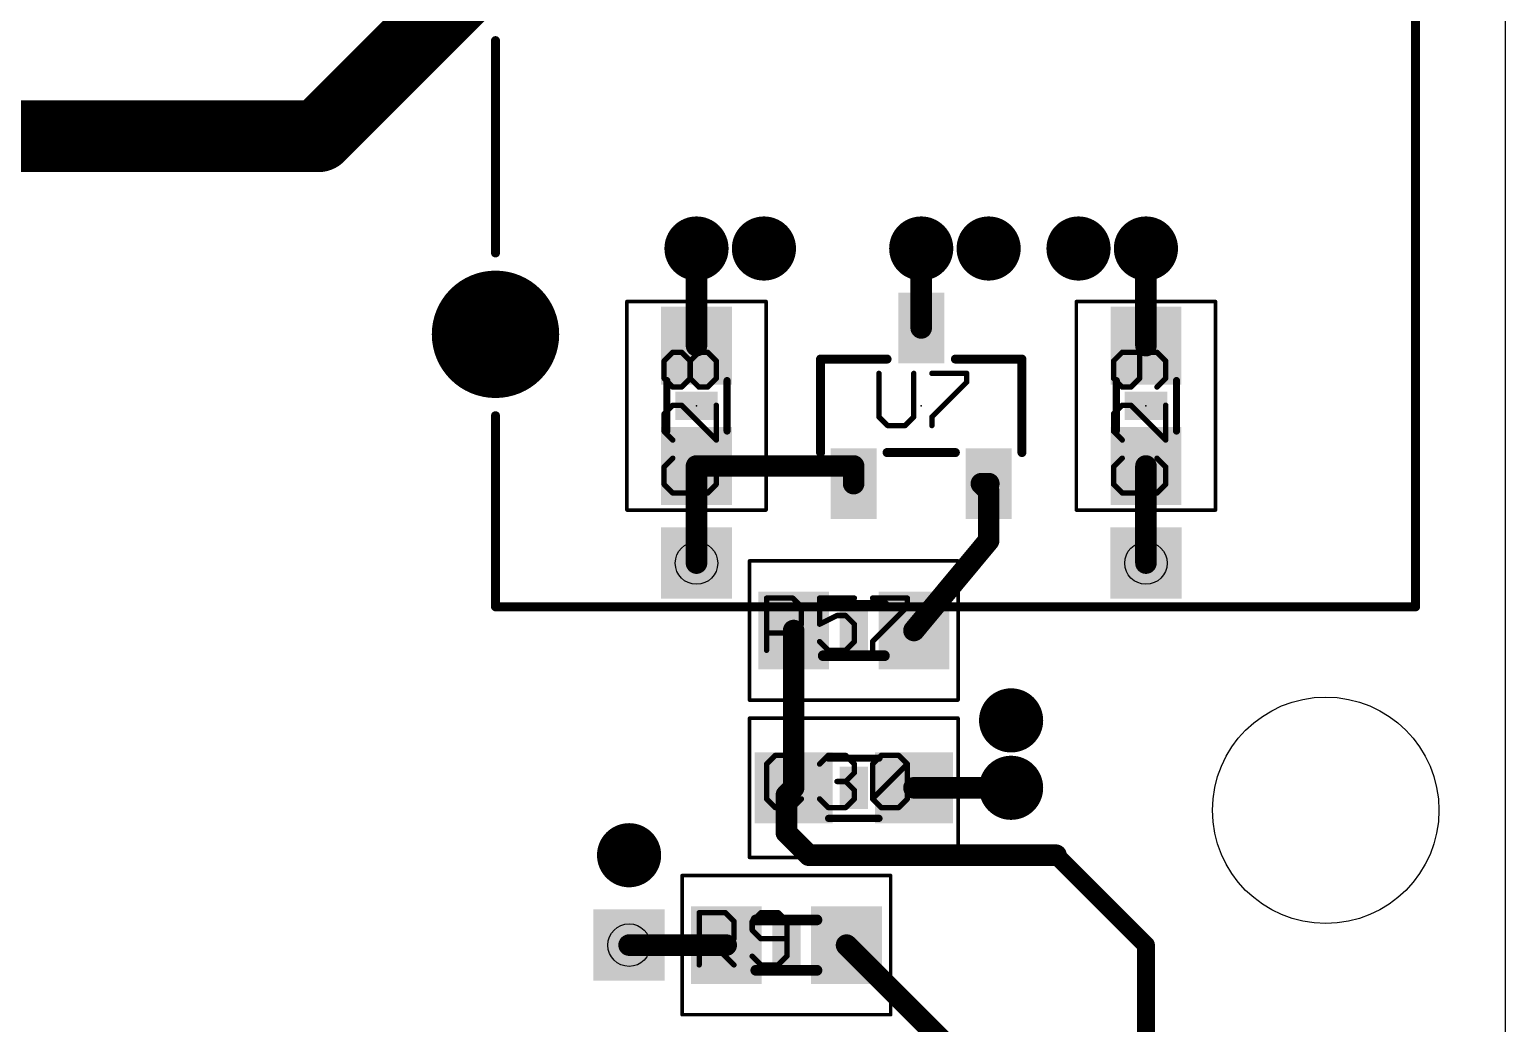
# Model space of a CAD drawing. Extents: x -0.04 to 2.7, y -0.07 to 2.5.
# Drawn here: x 1.879 to 2.7, y 0.356 to 0.909 of the extents above; entities that cross this region are included whole.
import ezdxf

# ---------------------------------------------------------------- set-up
doc = ezdxf.new("R2010")
doc.units = 0
for name, color, linetype in [('1', 22, 'CONTINUOUS'), ('16', 175, 'CONTINUOUS'), ('17', 82, 'CONTINUOUS'), ('18', 82, 'CONTINUOUS'), ('20', 7, 'CONTINUOUS'), ('21', 253, 'CONTINUOUS'), ('22', 253, 'CONTINUOUS'), ('24', 7, 'CONTINUOUS'), ('25', 253, 'CONTINUOUS'), ('32', 253, 'CONTINUOUS'), ('36', 253, 'CONTINUOUS'), ('40', 175, 'CONTINUOUS'), ('44', 253, 'CONTINUOUS'), ('52', 253, 'CONTINUOUS')]:
    doc.layers.add(name, color=color, linetype=linetype)

# ---------------------------------------------------------------- blocks, each defined once
blk = doc.blocks.new('RECT')
blk.add_solid([(-0.5, -0.5), (0.5, -0.5), (-0.5, 0.5), (0.5, 0.5)])
blk = doc.blocks.new('ROUNDP')
at = {"const_width": 0.5}
blk.add_lwpolyline([(0, -0.25, 1), (0, 0.25, 1), (0, -0.25)], format="xyb", dxfattribs=at)
blk = doc.blocks.new('ROUNDV')
at = {"const_width": 0.5}
blk.add_lwpolyline([(0, -0.25, 1), (0, 0.25, 1), (0, -0.25)], format="xyb", dxfattribs=at)
blk = doc.blocks.new('SQUAREV')
blk.add_solid([(-0.5, -0.5), (0.5, -0.5), (-0.5, 0.5), (0.5, 0.5)])

msp = doc.modelspace()

# ---------------------------------------------------------------- linework, layer by layer
at = {"layer": '1', "const_width": 0.04}
for points in [[(2.138189, 0.948425), (2.039764, 0.85)], [(2.039764, 0.85), (1.6, 0.85)]]:
    msp.add_lwpolyline(points, dxfattribs=at)
at = {"layer": '1', "const_width": 0.02}
for points in [[(2.032693, 0.857071, 1), (2.046835, 0.842929)], [(2.039764, 0.84, 1), (2.039764, 0.86)]]:
    msp.add_lwpolyline(points, format="xyb", dxfattribs=at)
at = {"layer": '16'}
for points, const_width in [([(2.25, 0.733465), (2.25, 0.7875)], 0.012), ([(2.375, 0.743307), (2.375, 0.7875)], 0.012), ([(2.5, 0.733465), (2.5, 0.7875)], 0.012), ([(2.25, 0.6125), (2.25, 0.666535)], 0.012), ([(2.25, 0.666535), (2.337402, 0.666535)], 0.012), ([(2.337402, 0.666535), (2.337402, 0.656693)], 0.012), ([(2.5, 0.6125), (2.5, 0.666535)], 0.012), ([(2.412598, 0.656693), (2.408465, 0.656693)], 0.012), ([(2.408465, 0.656693), (2.4125, 0.652657)], 0.012), ([(2.4125, 0.652657), (2.4125, 0.625)], 0.012), ([(2.4125, 0.625), (2.370965, 0.575)], 0.012), ([(2.304035, 0.575), (2.304035, 0.4875)], 0.012), ([(2.304035, 0.4875), (2.3, 0.483465)], 0.012), ([(2.370965, 0.4875), (2.425, 0.4875)], 0.012), ([(2.3, 0.483465), (2.3, 0.4625)], 0.012), ([(2.3, 0.4625), (2.3125, 0.45)], 0.012), ([(2.3125, 0.45), (2.45, 0.45)], 0.012), ([(2.45, 0.45), (2.5, 0.4)], 0.01), ([(2.2125, 0.4), (2.266535, 0.4)], 0.012), ([(2.333465, 0.4), (2.4, 0.333465)], 0.012), ([(2.5, 0.4), (2.5, 0.275)], 0.01)]:
    msp.add_lwpolyline(points, dxfattribs=dict(at, const_width=const_width))
for points, const_width in [([(2.253, 0.7875, 1), (2.247, 0.7875)], 0.006), ([(2.378, 0.7875, 1), (2.372, 0.7875)], 0.006), ([(2.503, 0.7875, 1), (2.497, 0.7875)], 0.006), ([(2.372, 0.743307, 1), (2.378, 0.743307)], 0.006), ([(2.247, 0.733465, 1), (2.253, 0.733465)], 0.006), ([(2.497, 0.733465, 1), (2.503, 0.733465)], 0.006), ([(2.253, 0.666535, 1), (2.247, 0.666535)], 0.006), ([(2.25, 0.669535, 1), (2.25, 0.663535)], 0.006), ([(2.340402, 0.666535, 1), (2.334402, 0.666535)], 0.006), ([(2.337402, 0.663535, 1), (2.337402, 0.669535)], 0.006), ([(2.503, 0.666535, 1), (2.497, 0.666535)], 0.006), ([(2.334402, 0.656693, 1), (2.340402, 0.656693)], 0.006), ([(2.408465, 0.659693, 1), (2.408465, 0.653693)], 0.006), ([(2.410586, 0.658814, 1), (2.406343, 0.654572)], 0.006), ([(2.4155, 0.652657, 1), (2.4095, 0.652657)], 0.006), ([(2.410379, 0.650536, 1), (2.414621, 0.654779)], 0.006), ([(2.412598, 0.653693, 1), (2.412598, 0.659693)], 0.006), ([(2.4095, 0.625, 1), (2.4155, 0.625)], 0.006), ([(2.414808, 0.623083, 1), (2.410192, 0.626917)], 0.006), ([(2.247, 0.6125, 1), (2.253, 0.6125)], 0.006), ([(2.497, 0.6125, 1), (2.503, 0.6125)], 0.006), ([(2.307035, 0.575, 1), (2.301035, 0.575)], 0.006), ([(2.368657, 0.576917, 1), (2.373272, 0.573083)], 0.006), ([(2.306157, 0.485379, 1), (2.301914, 0.489621)], 0.006), ([(2.370965, 0.4905, 1), (2.370965, 0.4845)], 0.006), ([(2.425, 0.4845, 1), (2.425, 0.4905)], 0.006), ([(2.303, 0.483465, 1), (2.297, 0.483465)], 0.006), ([(2.297879, 0.485586, 1), (2.302121, 0.481343)], 0.006), ([(2.301035, 0.4875, 1), (2.307035, 0.4875)], 0.006), ([(2.302121, 0.464621, 1), (2.297879, 0.460379)], 0.006), ([(2.297, 0.4625, 1), (2.303, 0.4625)], 0.006), ([(2.3125, 0.453, 1), (2.3125, 0.447)], 0.006), ([(2.310379, 0.447879, 1), (2.314621, 0.452121)], 0.006), ([(2.451768, 0.451768, 1), (2.448232, 0.448232)], 0.005), ([(2.45, 0.447, 1), (2.45, 0.453)], 0.006), ([(2.2125, 0.403, 1), (2.2125, 0.397)], 0.006), ([(2.266535, 0.397, 1), (2.266535, 0.403)], 0.006), ([(2.335586, 0.402121, 1), (2.331343, 0.397879)], 0.006), ([(2.5025, 0.4, 1), (2.4975, 0.4)], 0.005), ([(2.498232, 0.398232, 1), (2.501768, 0.401768)], 0.005)]:
    msp.add_lwpolyline(points, format="xyb", dxfattribs=dict(at, const_width=const_width))
at = {"layer": '20'}
msp.add_line((2.7, 0), (2.7, 2.5), dxfattribs=at)
msp.add_circle((2.6, 0.475), 0.062992, dxfattribs=at)
at = {"layer": '21', "const_width": 0.005}
for points in [[(2.65, 1.1), (2.65, 0.588189)], [(2.138189, 0.785039), (2.138189, 0.90315)], [(2.138189, 0.588189), (2.138189, 0.694488)], [(2.65, 0.588189), (2.138189, 0.588189)]]:
    msp.add_lwpolyline(points, dxfattribs=at)
at = {"layer": '21', "const_width": 0.0025}
for points in [[(2.139439, 0.90315, 1), (2.136939, 0.90315)], [(2.136939, 0.785039, 1), (2.139439, 0.785039)], [(2.139439, 0.694488, 1), (2.136939, 0.694488)], [(2.138189, 0.589439, 1), (2.138189, 0.586939)], [(2.136939, 0.588189, 1), (2.139439, 0.588189)], [(2.64875, 0.588189, 1), (2.65125, 0.588189)], [(2.65, 0.586939, 1), (2.65, 0.589439)]]:
    msp.add_lwpolyline(points, format="xyb", dxfattribs=at)
at = {"layer": '22', "const_width": 0.005}
for points in [[(2.356, 0.726), (2.319, 0.726)], [(2.319, 0.726), (2.319, 0.674)], [(2.394, 0.726), (2.431, 0.726)], [(2.431, 0.726), (2.431, 0.674)], [(2.356, 0.674), (2.394, 0.674)]]:
    msp.add_lwpolyline(points, dxfattribs=at)
at = {"layer": '22', "const_width": 0.0025}
for points in [[(2.319, 0.72725, 1), (2.319, 0.72475)], [(2.32025, 0.726, 1), (2.31775, 0.726)], [(2.356, 0.72475, 1), (2.356, 0.72725)], [(2.394, 0.72725, 1), (2.394, 0.72475)], [(2.43225, 0.726, 1), (2.42975, 0.726)], [(2.431, 0.72475, 1), (2.431, 0.72725)], [(2.31775, 0.674, 1), (2.32025, 0.674)], [(2.356, 0.67525, 1), (2.356, 0.67275)], [(2.394, 0.67275, 1), (2.394, 0.67525)], [(2.42975, 0.674, 1), (2.43225, 0.674)]]:
    msp.add_lwpolyline(points, format="xyb", dxfattribs=at)
at = {"layer": '24'}
for p in [(2.25, 0.7), (2.375, 0.7), (2.5, 0.7), (2.3375, 0.575), (2.3375, 0.4875), (2.3, 0.4)]:
    msp.add_point(p, dxfattribs=at)
at = {"layer": '25', "const_width": 0.003}
for points in [[(2.231975, 0.724943), (2.236813, 0.72978)], [(2.236813, 0.72978), (2.24165, 0.72978)], [(2.24165, 0.72978), (2.246488, 0.724943)], [(2.246488, 0.724943), (2.251325, 0.72978)], [(2.251325, 0.72978), (2.256163, 0.72978)], [(2.256163, 0.72978), (2.261, 0.724943)], [(2.486813, 0.72978), (2.481975, 0.724943)], [(2.506163, 0.72978), (2.486813, 0.72978)], [(2.496488, 0.715268), (2.496488, 0.72978)], [(2.511, 0.724943), (2.506163, 0.72978)], [(2.231975, 0.715268), (2.231975, 0.724943)], [(2.246488, 0.715268), (2.246488, 0.724943)], [(2.261, 0.724943), (2.261, 0.715268)], [(2.481975, 0.724943), (2.481975, 0.715268)], [(2.511, 0.715268), (2.511, 0.724943)], [(2.236813, 0.71043), (2.231975, 0.715268)], [(2.246488, 0.715268), (2.24165, 0.71043)], [(2.251325, 0.71043), (2.246488, 0.715268)], [(2.261, 0.715268), (2.256163, 0.71043)], [(2.3515, 0.718025), (2.3515, 0.693837)], [(2.37085, 0.693837), (2.37085, 0.718025)], [(2.380965, 0.718025), (2.400315, 0.718025)], [(2.400315, 0.713187), (2.380965, 0.693837)], [(2.400315, 0.718025), (2.400315, 0.713187)], [(2.481975, 0.715268), (2.486813, 0.71043)], [(2.49165, 0.71043), (2.496488, 0.715268)], [(2.506163, 0.71043), (2.511, 0.715268)], [(2.24165, 0.71043), (2.236813, 0.71043)], [(2.256163, 0.71043), (2.251325, 0.71043)], [(2.486813, 0.71043), (2.49165, 0.71043)], [(2.236813, 0.700315), (2.231975, 0.695477)], [(2.24165, 0.700315), (2.236813, 0.700315)], [(2.261, 0.680965), (2.24165, 0.700315)], [(2.261, 0.700315), (2.261, 0.680965)], [(2.486813, 0.700315), (2.481975, 0.695477)], [(2.49165, 0.700315), (2.486813, 0.700315)], [(2.511, 0.680965), (2.49165, 0.700315)], [(2.511, 0.700315), (2.511, 0.680965)], [(2.231975, 0.695477), (2.231975, 0.685803)], [(2.3515, 0.693837), (2.356337, 0.689)], [(2.356337, 0.689), (2.366012, 0.689)], [(2.366012, 0.689), (2.37085, 0.693837)], [(2.380965, 0.693837), (2.380965, 0.689)], [(2.481975, 0.695477), (2.481975, 0.685803)], [(2.231975, 0.685803), (2.236813, 0.680965)], [(2.481975, 0.685803), (2.486813, 0.680965)], [(2.236813, 0.67085), (2.231975, 0.666012)], [(2.231975, 0.666012), (2.231975, 0.656337)], [(2.261, 0.666012), (2.256163, 0.67085)], [(2.261, 0.656337), (2.261, 0.666012)], [(2.486813, 0.67085), (2.481975, 0.666012)], [(2.481975, 0.666012), (2.481975, 0.656337)], [(2.511, 0.666012), (2.506163, 0.67085)], [(2.511, 0.656337), (2.511, 0.666012)], [(2.231975, 0.656337), (2.236813, 0.6515)], [(2.256163, 0.6515), (2.261, 0.656337)], [(2.481975, 0.656337), (2.486813, 0.6515)], [(2.506163, 0.6515), (2.511, 0.656337)], [(2.236813, 0.6515), (2.256163, 0.6515)], [(2.486813, 0.6515), (2.506163, 0.6515)], [(2.289, 0.564), (2.289, 0.593025)], [(2.289, 0.593025), (2.303512, 0.593025)], [(2.303512, 0.593025), (2.30835, 0.588187)], [(2.337815, 0.593025), (2.318465, 0.593025)], [(2.318465, 0.593025), (2.318465, 0.578512)], [(2.34793, 0.593025), (2.36728, 0.593025)], [(2.36728, 0.593025), (2.36728, 0.588187)], [(2.30835, 0.588187), (2.30835, 0.578512)], [(2.318465, 0.578512), (2.32814, 0.58335)], [(2.32814, 0.58335), (2.332977, 0.58335)], [(2.332977, 0.58335), (2.337815, 0.578512)], [(2.36728, 0.588187), (2.34793, 0.568837)], [(2.303512, 0.573675), (2.289, 0.573675)], [(2.298675, 0.573675), (2.30835, 0.564)], [(2.30835, 0.578512), (2.303512, 0.573675)], [(2.337815, 0.578512), (2.337815, 0.568837)], [(2.323303, 0.564), (2.318465, 0.568837)], [(2.337815, 0.568837), (2.332977, 0.564)], [(2.34793, 0.568837), (2.34793, 0.564)], [(2.332977, 0.564), (2.323303, 0.564)], [(2.293837, 0.505525), (2.289, 0.500687)], [(2.289, 0.500687), (2.289, 0.481337)], [(2.303512, 0.505525), (2.293837, 0.505525)], [(2.30835, 0.500687), (2.303512, 0.505525)], [(2.318465, 0.500687), (2.323303, 0.505525)], [(2.323303, 0.505525), (2.332977, 0.505525)], [(2.332977, 0.505525), (2.337815, 0.500687)], [(2.337815, 0.500687), (2.337815, 0.49585)], [(2.34793, 0.500687), (2.352768, 0.505525)], [(2.34793, 0.481337), (2.34793, 0.500687)], [(2.34793, 0.481337), (2.36728, 0.500687)], [(2.352768, 0.505525), (2.362443, 0.505525)], [(2.362443, 0.505525), (2.36728, 0.500687)], [(2.36728, 0.500687), (2.36728, 0.481337)], [(2.337815, 0.49585), (2.332977, 0.491012)], [(2.332977, 0.491012), (2.32814, 0.491012)], [(2.332977, 0.491012), (2.337815, 0.486175)], [(2.337815, 0.486175), (2.337815, 0.481337)], [(2.289, 0.481337), (2.293837, 0.4765)], [(2.293837, 0.4765), (2.303512, 0.4765)], [(2.303512, 0.4765), (2.30835, 0.481337)], [(2.323303, 0.4765), (2.318465, 0.481337)], [(2.332977, 0.4765), (2.323303, 0.4765)], [(2.337815, 0.481337), (2.332977, 0.4765)], [(2.352768, 0.4765), (2.34793, 0.481337)], [(2.362443, 0.4765), (2.352768, 0.4765)], [(2.36728, 0.481337), (2.362443, 0.4765)], [(2.2515, 0.389), (2.2515, 0.418025)], [(2.2515, 0.418025), (2.266012, 0.418025)], [(2.266012, 0.418025), (2.27085, 0.413187)], [(2.285803, 0.418025), (2.280965, 0.413187)], [(2.295477, 0.418025), (2.285803, 0.418025)], [(2.300315, 0.413187), (2.295477, 0.418025)], [(2.27085, 0.413187), (2.27085, 0.403512)], [(2.280965, 0.413187), (2.280965, 0.40835)], [(2.300315, 0.393837), (2.300315, 0.413187)], [(2.27085, 0.403512), (2.266012, 0.398675)], [(2.280965, 0.40835), (2.285803, 0.403512)], [(2.285803, 0.403512), (2.300315, 0.403512)], [(2.266012, 0.398675), (2.2515, 0.398675)], [(2.261175, 0.398675), (2.27085, 0.389)], [(2.280965, 0.393837), (2.285803, 0.389)], [(2.295477, 0.389), (2.300315, 0.393837)], [(2.285803, 0.389), (2.295477, 0.389)]]:
    msp.add_lwpolyline(points, dxfattribs=at)
at = {"layer": '25', "const_width": 0.0015}
for points in [[(2.236813, 0.73053, 1), (2.236813, 0.72903)], [(2.237343, 0.72925, 1), (2.236282, 0.73031)], [(2.242181, 0.73031, 1), (2.24112, 0.72925)], [(2.24165, 0.72903, 1), (2.24165, 0.73053)], [(2.251325, 0.73053, 1), (2.251325, 0.72903)], [(2.251856, 0.72925, 1), (2.250795, 0.73031)], [(2.256693, 0.73031, 1), (2.255632, 0.72925)], [(2.256163, 0.72903, 1), (2.256163, 0.73053)], [(2.486813, 0.73053, 1), (2.486813, 0.72903)], [(2.487343, 0.72925, 1), (2.486282, 0.73031)], [(2.497238, 0.72978, 1), (2.495738, 0.72978)], [(2.506693, 0.73031, 1), (2.505632, 0.72925)], [(2.506163, 0.72903, 1), (2.506163, 0.73053)], [(2.232725, 0.724943, 1), (2.231225, 0.724943)], [(2.231445, 0.725473, 1), (2.232506, 0.724412)], [(2.245957, 0.725473, 1), (2.247018, 0.724412)], [(2.247238, 0.724943, 1), (2.245738, 0.724943)], [(2.245957, 0.724412, 1), (2.247018, 0.725473)], [(2.26175, 0.724943, 1), (2.26025, 0.724943)], [(2.26047, 0.724412, 1), (2.26153, 0.725473)], [(2.482725, 0.724943, 1), (2.481225, 0.724943)], [(2.481445, 0.725473, 1), (2.482506, 0.724412)], [(2.51175, 0.724943, 1), (2.51025, 0.724943)], [(2.51047, 0.724412, 1), (2.51153, 0.725473)], [(2.232506, 0.715798, 1), (2.231445, 0.714737)], [(2.231225, 0.715268, 1), (2.232725, 0.715268)], [(2.247018, 0.715798, 1), (2.245957, 0.714737)], [(2.245738, 0.715268, 1), (2.247238, 0.715268)], [(2.247018, 0.714737, 1), (2.245957, 0.715798)], [(2.26025, 0.715268, 1), (2.26175, 0.715268)], [(2.26153, 0.714737, 1), (2.26047, 0.715798)], [(2.35225, 0.718025, 1), (2.35075, 0.718025)], [(2.3716, 0.718025, 1), (2.3701, 0.718025)], [(2.380965, 0.718775, 1), (2.380965, 0.717275)], [(2.401065, 0.718025, 1), (2.399565, 0.718025)], [(2.400845, 0.712657, 1), (2.399785, 0.713718)], [(2.400315, 0.717275, 1), (2.400315, 0.718775)], [(2.482506, 0.715798, 1), (2.481445, 0.714737)], [(2.481225, 0.715268, 1), (2.482725, 0.715268)], [(2.495738, 0.715268, 1), (2.497238, 0.715268)], [(2.497018, 0.714737, 1), (2.495957, 0.715798)], [(2.51025, 0.715268, 1), (2.51175, 0.715268)], [(2.51153, 0.714737, 1), (2.51047, 0.715798)], [(2.236813, 0.71118, 1), (2.236813, 0.70968)], [(2.236282, 0.7099, 1), (2.237343, 0.710961)], [(2.24112, 0.710961, 1), (2.242181, 0.7099)], [(2.24165, 0.70968, 1), (2.24165, 0.71118)], [(2.251325, 0.71118, 1), (2.251325, 0.70968)], [(2.250795, 0.7099, 1), (2.251855, 0.710961)], [(2.255632, 0.710961, 1), (2.256693, 0.7099)], [(2.256163, 0.70968, 1), (2.256163, 0.71118)], [(2.399565, 0.713187, 1), (2.401065, 0.713187)], [(2.486813, 0.71118, 1), (2.486813, 0.70968)], [(2.486282, 0.7099, 1), (2.487343, 0.710961)], [(2.49112, 0.710961, 1), (2.492181, 0.7099)], [(2.49165, 0.70968, 1), (2.49165, 0.71118)], [(2.505632, 0.710961, 1), (2.506693, 0.7099)], [(2.236813, 0.701065, 1), (2.236813, 0.699565)], [(2.237343, 0.699785, 1), (2.236282, 0.700845)], [(2.242181, 0.700845, 1), (2.24112, 0.699785)], [(2.24165, 0.699565, 1), (2.24165, 0.701065)], [(2.26175, 0.700315, 1), (2.26025, 0.700315)], [(2.486813, 0.701065, 1), (2.486813, 0.699565)], [(2.487343, 0.699785, 1), (2.486282, 0.700845)], [(2.492181, 0.700845, 1), (2.49112, 0.699785)], [(2.49165, 0.699565, 1), (2.49165, 0.701065)], [(2.51175, 0.700315, 1), (2.51025, 0.700315)], [(2.232725, 0.695477, 1), (2.231225, 0.695477)], [(2.231445, 0.696008, 1), (2.232506, 0.694947)], [(2.35203, 0.694368, 1), (2.35097, 0.693307)], [(2.35075, 0.693837, 1), (2.35225, 0.693837)], [(2.356337, 0.68975, 1), (2.356337, 0.68825)], [(2.355807, 0.68847, 1), (2.356868, 0.68953)], [(2.365482, 0.68953, 1), (2.366543, 0.68847)], [(2.366012, 0.68825, 1), (2.366012, 0.68975)], [(2.3701, 0.693837, 1), (2.3716, 0.693837)], [(2.37138, 0.693307, 1), (2.370319, 0.694368)], [(2.381715, 0.693837, 1), (2.380215, 0.693837)], [(2.380435, 0.694368, 1), (2.381496, 0.693307)], [(2.380215, 0.689, 1), (2.381715, 0.689)], [(2.482725, 0.695477, 1), (2.481225, 0.695477)], [(2.481445, 0.696008, 1), (2.482506, 0.694947)], [(2.232506, 0.686333, 1), (2.231445, 0.685272)], [(2.231225, 0.685803, 1), (2.232725, 0.685803)], [(2.236282, 0.680435, 1), (2.237343, 0.681496)], [(2.26025, 0.680965, 1), (2.26175, 0.680965)], [(2.26047, 0.680435, 1), (2.26153, 0.681496)], [(2.482506, 0.686333, 1), (2.481445, 0.685272)], [(2.481225, 0.685803, 1), (2.482725, 0.685803)], [(2.486282, 0.680435, 1), (2.487343, 0.681496)], [(2.51025, 0.680965, 1), (2.51175, 0.680965)], [(2.51047, 0.680435, 1), (2.51153, 0.681496)], [(2.232725, 0.666012, 1), (2.231225, 0.666012)], [(2.231445, 0.666543, 1), (2.232506, 0.665482)], [(2.237343, 0.670319, 1), (2.236282, 0.67138)], [(2.256693, 0.67138, 1), (2.255632, 0.670319)], [(2.26175, 0.666012, 1), (2.26025, 0.666012)], [(2.26047, 0.665482, 1), (2.26153, 0.666543)], [(2.482725, 0.666012, 1), (2.481225, 0.666012)], [(2.481445, 0.666543, 1), (2.482506, 0.665482)], [(2.487343, 0.670319, 1), (2.486282, 0.67138)], [(2.506693, 0.67138, 1), (2.505632, 0.670319)], [(2.51175, 0.666012, 1), (2.51025, 0.666012)], [(2.51047, 0.665482, 1), (2.51153, 0.666543)], [(2.232506, 0.656868, 1), (2.231445, 0.655807)], [(2.231225, 0.656337, 1), (2.232725, 0.656337)], [(2.26025, 0.656337, 1), (2.26175, 0.656337)], [(2.26153, 0.655807, 1), (2.26047, 0.656868)], [(2.482506, 0.656868, 1), (2.481445, 0.655807)], [(2.481225, 0.656337, 1), (2.482725, 0.656337)], [(2.51025, 0.656337, 1), (2.51175, 0.656337)], [(2.51153, 0.655807, 1), (2.51047, 0.656868)], [(2.236813, 0.65225, 1), (2.236813, 0.65075)], [(2.236282, 0.65097, 1), (2.237343, 0.65203)], [(2.255632, 0.65203, 1), (2.256693, 0.65097)], [(2.256163, 0.65075, 1), (2.256163, 0.65225)], [(2.486813, 0.65225, 1), (2.486813, 0.65075)], [(2.486282, 0.65097, 1), (2.487343, 0.65203)], [(2.505632, 0.65203, 1), (2.506693, 0.65097)], [(2.506163, 0.65075, 1), (2.506163, 0.65225)], [(2.28975, 0.593025, 1), (2.28825, 0.593025)], [(2.289, 0.593775, 1), (2.289, 0.592275)], [(2.304043, 0.593555, 1), (2.302982, 0.592494)], [(2.303512, 0.592275, 1), (2.303512, 0.593775)], [(2.318465, 0.593775, 1), (2.318465, 0.592275)], [(2.319215, 0.593025, 1), (2.317715, 0.593025)], [(2.337815, 0.592275, 1), (2.337815, 0.593775)], [(2.34793, 0.593775, 1), (2.34793, 0.592275)], [(2.36803, 0.593025, 1), (2.36653, 0.593025)], [(2.36728, 0.592275, 1), (2.36728, 0.593775)], [(2.3091, 0.588187, 1), (2.3076, 0.588187)], [(2.307819, 0.587657, 1), (2.30888, 0.588718)], [(2.32814, 0.5841, 1), (2.32814, 0.5826)], [(2.328475, 0.582679, 1), (2.327805, 0.584021)], [(2.333508, 0.58388, 1), (2.332447, 0.582819)], [(2.332977, 0.5826, 1), (2.332977, 0.5841)], [(2.36653, 0.588187, 1), (2.36803, 0.588187)], [(2.36781, 0.587657, 1), (2.36675, 0.588718)], [(2.289, 0.574425, 1), (2.289, 0.572925)], [(2.299205, 0.574205, 1), (2.298145, 0.573144)], [(2.302982, 0.574205, 1), (2.304043, 0.573144)], [(2.303512, 0.572925, 1), (2.303512, 0.574425)], [(2.3076, 0.578512, 1), (2.3091, 0.578512)], [(2.30888, 0.577982, 1), (2.307819, 0.579043)], [(2.31813, 0.579183, 1), (2.318801, 0.577841)], [(2.317715, 0.578512, 1), (2.319215, 0.578512)], [(2.338565, 0.578512, 1), (2.337065, 0.578512)], [(2.337285, 0.577982, 1), (2.338345, 0.579043)], [(2.318996, 0.569368, 1), (2.317935, 0.568307)], [(2.337065, 0.568837, 1), (2.338565, 0.568837)], [(2.338345, 0.568307, 1), (2.337285, 0.569368)], [(2.34868, 0.568837, 1), (2.34718, 0.568837)], [(2.3474, 0.569368, 1), (2.348461, 0.568307)], [(2.28825, 0.564, 1), (2.28975, 0.564)], [(2.307819, 0.56347, 1), (2.30888, 0.56453)], [(2.323303, 0.56475, 1), (2.323303, 0.56325)], [(2.322772, 0.56347, 1), (2.323833, 0.56453)], [(2.332447, 0.56453, 1), (2.333508, 0.56347)], [(2.332977, 0.56325, 1), (2.332977, 0.56475)], [(2.34718, 0.564, 1), (2.34868, 0.564)], [(2.28975, 0.500687, 1), (2.28825, 0.500687)], [(2.28847, 0.501218, 1), (2.28953, 0.500157)], [(2.293837, 0.506275, 1), (2.293837, 0.504775)], [(2.294368, 0.504994, 1), (2.293307, 0.506055)], [(2.304043, 0.506055, 1), (2.302982, 0.504994)], [(2.303512, 0.504775, 1), (2.303512, 0.506275)], [(2.307819, 0.500157, 1), (2.30888, 0.501218)], [(2.317935, 0.501218, 1), (2.318996, 0.500157)], [(2.323303, 0.506275, 1), (2.323303, 0.504775)], [(2.323833, 0.504994, 1), (2.322772, 0.506055)], [(2.333508, 0.506055, 1), (2.332447, 0.504994)], [(2.332977, 0.504775, 1), (2.332977, 0.506275)], [(2.338565, 0.500687, 1), (2.337065, 0.500687)], [(2.337285, 0.500157, 1), (2.338345, 0.501218)], [(2.34868, 0.500687, 1), (2.34718, 0.500687)], [(2.3474, 0.501218, 1), (2.348461, 0.500157)], [(2.352768, 0.506275, 1), (2.352768, 0.504775)], [(2.353298, 0.504994, 1), (2.352237, 0.506055)], [(2.362973, 0.506055, 1), (2.361912, 0.504994)], [(2.362443, 0.504775, 1), (2.362443, 0.506275)], [(2.36803, 0.500687, 1), (2.36653, 0.500687)], [(2.36781, 0.500157, 1), (2.36675, 0.501218)], [(2.36675, 0.500157, 1), (2.36781, 0.501218)], [(2.337065, 0.49585, 1), (2.338565, 0.49585)], [(2.338345, 0.495319, 1), (2.337285, 0.49638)], [(2.32814, 0.491762, 1), (2.32814, 0.490262)], [(2.333508, 0.491543, 1), (2.332447, 0.490482)], [(2.332447, 0.491543, 1), (2.333508, 0.490482)], [(2.332977, 0.490262, 1), (2.332977, 0.491762)], [(2.338565, 0.486175, 1), (2.337065, 0.486175)], [(2.337285, 0.485644, 1), (2.338345, 0.486705)], [(2.28953, 0.481868, 1), (2.28847, 0.480807)], [(2.28825, 0.481337, 1), (2.28975, 0.481337)], [(2.293837, 0.47725, 1), (2.293837, 0.47575)], [(2.293307, 0.47597, 1), (2.294368, 0.47703)], [(2.302982, 0.47703, 1), (2.304043, 0.47597)], [(2.303512, 0.47575, 1), (2.303512, 0.47725)], [(2.30888, 0.480807, 1), (2.307819, 0.481868)], [(2.318996, 0.481868, 1), (2.317935, 0.480807)], [(2.323303, 0.47725, 1), (2.323303, 0.47575)], [(2.322772, 0.47597, 1), (2.323833, 0.47703)], [(2.332447, 0.47703, 1), (2.333508, 0.47597)], [(2.332977, 0.47575, 1), (2.332977, 0.47725)], [(2.337065, 0.481337, 1), (2.338565, 0.481337)], [(2.338345, 0.480807, 1), (2.337285, 0.481868)], [(2.348461, 0.481868, 1), (2.3474, 0.480807)], [(2.3474, 0.481868, 1), (2.348461, 0.480807)], [(2.34718, 0.481337, 1), (2.34868, 0.481337)], [(2.352768, 0.47725, 1), (2.352768, 0.47575)], [(2.352237, 0.47597, 1), (2.353298, 0.47703)], [(2.361912, 0.47703, 1), (2.362973, 0.47597)], [(2.362443, 0.47575, 1), (2.362443, 0.47725)], [(2.36653, 0.481337, 1), (2.36803, 0.481337)], [(2.36781, 0.480807, 1), (2.36675, 0.481868)], [(2.25225, 0.418025, 1), (2.25075, 0.418025)], [(2.2515, 0.418775, 1), (2.2515, 0.417275)], [(2.266543, 0.418555, 1), (2.265482, 0.417494)], [(2.266012, 0.417275, 1), (2.266012, 0.418775)], [(2.285803, 0.418775, 1), (2.285803, 0.417275)], [(2.286333, 0.417494, 1), (2.285272, 0.418555)], [(2.296008, 0.418555, 1), (2.294947, 0.417494)], [(2.295477, 0.417275, 1), (2.295477, 0.418775)], [(2.2716, 0.413187, 1), (2.2701, 0.413187)], [(2.270319, 0.412657, 1), (2.27138, 0.413718)], [(2.281715, 0.413187, 1), (2.280215, 0.413187)], [(2.280435, 0.413718, 1), (2.281496, 0.412657)], [(2.301065, 0.413187, 1), (2.299565, 0.413187)], [(2.299785, 0.412657, 1), (2.300845, 0.413718)], [(2.2701, 0.403512, 1), (2.2716, 0.403512)], [(2.27138, 0.402982, 1), (2.270319, 0.404043)], [(2.281496, 0.40888, 1), (2.280435, 0.407819)], [(2.280215, 0.40835, 1), (2.281715, 0.40835)], [(2.285803, 0.404262, 1), (2.285803, 0.402762)], [(2.285272, 0.402982, 1), (2.286333, 0.404043)], [(2.300315, 0.402762, 1), (2.300315, 0.404262)], [(2.2515, 0.399425, 1), (2.2515, 0.397925)], [(2.261705, 0.399205, 1), (2.260645, 0.398144)], [(2.265482, 0.399205, 1), (2.266543, 0.398144)], [(2.266012, 0.397925, 1), (2.266012, 0.399425)], [(2.281496, 0.394368, 1), (2.280435, 0.393307)], [(2.299565, 0.393837, 1), (2.301065, 0.393837)], [(2.300845, 0.393307, 1), (2.299785, 0.394368)], [(2.25075, 0.389, 1), (2.25225, 0.389)], [(2.270319, 0.38847, 1), (2.27138, 0.38953)], [(2.285803, 0.38975, 1), (2.285803, 0.38825)], [(2.285272, 0.38847, 1), (2.286333, 0.38953)], [(2.294947, 0.38953, 1), (2.296008, 0.38847)], [(2.295477, 0.38825, 1), (2.295477, 0.38975)]]:
    msp.add_lwpolyline(points, format="xyb", dxfattribs=at)
at = {"layer": '40', "const_width": 0.002}
for points in [[(2.288701, 0.757992), (2.211299, 0.757992)], [(2.211299, 0.757992), (2.211299, 0.642008)], [(2.288701, 0.642008), (2.288701, 0.757992)], [(2.538701, 0.757992), (2.461299, 0.757992)], [(2.461299, 0.757992), (2.461299, 0.642008)], [(2.538701, 0.642008), (2.538701, 0.757992)], [(2.211299, 0.642008), (2.288701, 0.642008)], [(2.461299, 0.642008), (2.538701, 0.642008)], [(2.395492, 0.613701), (2.279508, 0.613701)], [(2.279508, 0.613701), (2.279508, 0.536299)], [(2.395492, 0.536299), (2.395492, 0.613701)], [(2.279508, 0.536299), (2.395492, 0.536299)], [(2.395492, 0.526201), (2.279508, 0.526201)], [(2.279508, 0.526201), (2.279508, 0.448799)], [(2.395492, 0.448799), (2.395492, 0.526201)], [(2.279508, 0.448799), (2.395492, 0.448799)], [(2.357992, 0.438701), (2.242008, 0.438701)], [(2.242008, 0.438701), (2.242008, 0.361299)], [(2.357992, 0.361299), (2.357992, 0.438701)], [(2.242008, 0.361299), (2.357992, 0.361299)]]:
    msp.add_lwpolyline(points, dxfattribs=at)
at = {"layer": '40', "const_width": 0.001}
for points in [[(2.211299, 0.758492, 1), (2.211299, 0.757492)], [(2.211799, 0.757992, 1), (2.210799, 0.757992)], [(2.289201, 0.757992, 1), (2.288201, 0.757992)], [(2.288701, 0.757492, 1), (2.288701, 0.758492)], [(2.461299, 0.758492, 1), (2.461299, 0.757492)], [(2.461799, 0.757992, 1), (2.460799, 0.757992)], [(2.539201, 0.757992, 1), (2.538201, 0.757992)], [(2.538701, 0.757492, 1), (2.538701, 0.758492)], [(2.211299, 0.642508, 1), (2.211299, 0.641508)], [(2.210799, 0.642008, 1), (2.211799, 0.642008)], [(2.288201, 0.642008, 1), (2.289201, 0.642008)], [(2.288701, 0.641508, 1), (2.288701, 0.642508)], [(2.461299, 0.642508, 1), (2.461299, 0.641508)], [(2.460799, 0.642008, 1), (2.461799, 0.642008)], [(2.538201, 0.642008, 1), (2.539201, 0.642008)], [(2.538701, 0.641508, 1), (2.538701, 0.642508)], [(2.279508, 0.614201, 1), (2.279508, 0.613201)], [(2.280008, 0.613701, 1), (2.279008, 0.613701)], [(2.395992, 0.613701, 1), (2.394992, 0.613701)], [(2.395492, 0.613201, 1), (2.395492, 0.614201)], [(2.279508, 0.536799, 1), (2.279508, 0.535799)], [(2.279008, 0.536299, 1), (2.280008, 0.536299)], [(2.394992, 0.536299, 1), (2.395992, 0.536299)], [(2.395492, 0.535799, 1), (2.395492, 0.536799)], [(2.279508, 0.526701, 1), (2.279508, 0.525701)], [(2.280008, 0.526201, 1), (2.279008, 0.526201)], [(2.395992, 0.526201, 1), (2.394992, 0.526201)], [(2.395492, 0.525701, 1), (2.395492, 0.526701)], [(2.279508, 0.449299, 1), (2.279508, 0.448299)], [(2.279008, 0.448799, 1), (2.280008, 0.448799)], [(2.394992, 0.448799, 1), (2.395992, 0.448799)], [(2.395492, 0.448299, 1), (2.395492, 0.449299)], [(2.242008, 0.439201, 1), (2.242008, 0.438201)], [(2.242508, 0.438701, 1), (2.241508, 0.438701)], [(2.358492, 0.438701, 1), (2.357492, 0.438701)], [(2.357992, 0.438201, 1), (2.357992, 0.439201)], [(2.242008, 0.361799, 1), (2.242008, 0.360799)], [(2.241508, 0.361299, 1), (2.242508, 0.361299)], [(2.357492, 0.361299, 1), (2.358492, 0.361299)], [(2.357992, 0.360799, 1), (2.357992, 0.361799)]]:
    msp.add_lwpolyline(points, format="xyb", dxfattribs=at)
at = {"layer": '44'}
for centre, radius in [((2.25, 0.7875), 0.009843), ((2.2875, 0.7875), 0.009843), ((2.375, 0.7875), 0.009843), ((2.4125, 0.7875), 0.009843), ((2.4625, 0.7875), 0.009843), ((2.5, 0.7875), 0.009843), ((2.138189, 0.739764), 0.023622), ((2.25, 0.6125), 0.011811), ((2.5, 0.6125), 0.011811), ((2.425, 0.525), 0.009843), ((2.425, 0.4875), 0.009843), ((2.2125, 0.45), 0.009843), ((2.2125, 0.4), 0.011811)]:
    msp.add_circle(centre, radius, dxfattribs=at)
at = {"layer": '52'}
for points, const_width in [([(2.233504, 0.685984), (2.233504, 0.714016)], 0.004), ([(2.267008, 0.685984), (2.267008, 0.714016)], 0.004), ([(2.483504, 0.685984), (2.483504, 0.714016)], 0.004), ([(2.517008, 0.685984), (2.517008, 0.714016)], 0.004), ([(2.320492, 0.589016), (2.354508, 0.589016)], 0.006), ([(2.354508, 0.560984), (2.320492, 0.560984)], 0.006), ([(2.323484, 0.503996), (2.351516, 0.503996)], 0.004), ([(2.323484, 0.470492), (2.351516, 0.470492)], 0.004), ([(2.282992, 0.414016), (2.317008, 0.414016)], 0.006), ([(2.317008, 0.385984), (2.282992, 0.385984)], 0.006)]:
    msp.add_lwpolyline(points, dxfattribs=dict(at, const_width=const_width))
for points, const_width in [([(2.234504, 0.714016, 1), (2.232504, 0.714016)], 0.002), ([(2.268008, 0.714016, 1), (2.266008, 0.714016)], 0.002), ([(2.484504, 0.714016, 1), (2.482504, 0.714016)], 0.002), ([(2.518008, 0.714016, 1), (2.516008, 0.714016)], 0.002), ([(2.232504, 0.685984, 1), (2.234504, 0.685984)], 0.002), ([(2.266008, 0.685984, 1), (2.268008, 0.685984)], 0.002), ([(2.482504, 0.685984, 1), (2.484504, 0.685984)], 0.002), ([(2.516008, 0.685984, 1), (2.518008, 0.685984)], 0.002), ([(2.320492, 0.590516, 1), (2.320492, 0.587516)], 0.003), ([(2.354508, 0.587516, 1), (2.354508, 0.590516)], 0.003), ([(2.320492, 0.562484, 1), (2.320492, 0.559484)], 0.003), ([(2.354508, 0.559484, 1), (2.354508, 0.562484)], 0.003), ([(2.323484, 0.504996, 1), (2.323484, 0.502996)], 0.002), ([(2.351516, 0.502996, 1), (2.351516, 0.504996)], 0.002), ([(2.323484, 0.471492, 1), (2.323484, 0.469492)], 0.002), ([(2.351516, 0.469492, 1), (2.351516, 0.471492)], 0.002), ([(2.282992, 0.415516, 1), (2.282992, 0.412516)], 0.003), ([(2.317008, 0.412516, 1), (2.317008, 0.415516)], 0.003), ([(2.282992, 0.387484, 1), (2.282992, 0.384484)], 0.003), ([(2.317008, 0.384484, 1), (2.317008, 0.387484)], 0.003)]:
    msp.add_lwpolyline(points, format="xyb", dxfattribs=dict(at, const_width=const_width))

# ---------------------------------------------------------------- block references
at = {"layer": '16'}
for p, xscale, yscale, rotation in [((2.375, 0.743307), 0.025591, 0.03937, 180), ((2.25, 0.733465), 0.043307, 0.03937, 90), ((2.5, 0.733465), 0.043307, 0.03937, 90), ((2.25, 0.666535), 0.043307, 0.03937, 90), ((2.5, 0.666535), 0.043307, 0.03937, 90), ((2.337402, 0.656693), 0.025591, 0.03937, 180), ((2.412598, 0.656693), 0.025591, 0.03937, 180), ((2.304035, 0.575), 0.03937, 0.043307, 180), ((2.370965, 0.575), 0.03937, 0.043307, 180), ((2.266535, 0.4), 0.03937, 0.043307, 180), ((2.333465, 0.4), 0.03937, 0.043307, 180)]:
    msp.add_blockref('RECT', p, dxfattribs=dict(at, xscale=xscale, yscale=yscale, rotation=rotation))
at = {"layer": '16', "xscale": 0.043307, "yscale": 0.03937}
for p in [(2.304035, 0.4875), (2.370965, 0.4875)]:
    msp.add_blockref('RECT', p, dxfattribs=at)
at = {"layer": '17', "xscale": 0.070866, "yscale": 0.070866, "rotation": 180}
msp.add_blockref('ROUNDP', (2.138189, 0.739764), dxfattribs=at)
msp.add_blockref('ROUNDP', (2.138189, 0.739764), dxfattribs=at)
at = {"layer": '18'}
for name, p, xscale, yscale in [('ROUNDV', (2.25, 0.7875), 0.035685, 0.035685), ('ROUNDV', (2.25, 0.7875), 0.035685, 0.035685), ('ROUNDV', (2.2875, 0.7875), 0.035685, 0.035685), ('ROUNDV', (2.2875, 0.7875), 0.035685, 0.035685), ('ROUNDV', (2.375, 0.7875), 0.035685, 0.035685), ('ROUNDV', (2.375, 0.7875), 0.035685, 0.035685), ('ROUNDV', (2.4125, 0.7875), 0.035685, 0.035685), ('ROUNDV', (2.4125, 0.7875), 0.035685, 0.035685), ('ROUNDV', (2.4625, 0.7875), 0.035685, 0.035685), ('ROUNDV', (2.4625, 0.7875), 0.035685, 0.035685), ('ROUNDV', (2.5, 0.7875), 0.035685, 0.035685), ('ROUNDV', (2.5, 0.7875), 0.035685, 0.035685), ('SQUAREV', (2.25, 0.6125), 0.039622, 0.039622), ('SQUAREV', (2.25, 0.6125), 0.039622, 0.039622), ('SQUAREV', (2.5, 0.6125), 0.039622, 0.039622), ('SQUAREV', (2.5, 0.6125), 0.039622, 0.039622), ('ROUNDV', (2.425, 0.525), 0.035685, 0.035685), ('ROUNDV', (2.425, 0.525), 0.035685, 0.035685), ('ROUNDV', (2.425, 0.4875), 0.035685, 0.035685), ('ROUNDV', (2.425, 0.4875), 0.035685, 0.035685), ('ROUNDV', (2.2125, 0.45), 0.035685, 0.035685), ('ROUNDV', (2.2125, 0.45), 0.035685, 0.035685), ('SQUAREV', (2.2125, 0.4), 0.039622, 0.039622), ('SQUAREV', (2.2125, 0.4), 0.039622, 0.039622)]:
    msp.add_blockref(name, p, dxfattribs=dict(at, xscale=xscale, yscale=yscale))
at = {"layer": '32'}
for p, xscale, yscale, rotation in [((2.375, 0.743307), 0.025591, 0.03937, 180), ((2.25, 0.733465), 0.043307, 0.03937, 90), ((2.5, 0.733465), 0.043307, 0.03937, 90), ((2.25, 0.666535), 0.043307, 0.03937, 90), ((2.5, 0.666535), 0.043307, 0.03937, 90), ((2.337402, 0.656693), 0.025591, 0.03937, 180), ((2.412598, 0.656693), 0.025591, 0.03937, 180), ((2.304035, 0.575), 0.03937, 0.043307, 180), ((2.370965, 0.575), 0.03937, 0.043307, 180), ((2.266535, 0.4), 0.03937, 0.043307, 180), ((2.333465, 0.4), 0.03937, 0.043307, 180)]:
    msp.add_blockref('RECT', p, dxfattribs=dict(at, xscale=xscale, yscale=yscale, rotation=rotation))
at = {"layer": '32', "xscale": 0.043307, "yscale": 0.03937}
for p in [(2.304035, 0.4875), (2.370965, 0.4875)]:
    msp.add_blockref('RECT', p, dxfattribs=at)
at = {"layer": '36', "xscale": 0.01574}
for p, yscale, rotation in [((2.25, 0.7), 0.023622, 90), ((2.5, 0.7), 0.023622, 90), ((2.3375, 0.575), 0.031504, 180), ((2.3, 0.4), 0.031504, 180)]:
    msp.add_blockref('RECT', p, dxfattribs=dict(at, yscale=yscale, rotation=rotation))
at = {"layer": '36', "xscale": 0.01574, "yscale": 0.023622}
msp.add_blockref('RECT', (2.3375, 0.4875), dxfattribs=at)
at = {"layer": '52'}
for p, xscale, yscale, rotation in [((2.375, 0.7395), 0.018, 0.023, 180), ((2.250201, 0.722844), 0.019689, 0.037402, 90), ((2.500201, 0.722844), 0.019689, 0.037402, 90), ((2.250201, 0.676844), 0.019689, 0.037402, 90), ((2.500201, 0.676844), 0.019689, 0.037402, 90), ((2.338, 0.6605), 0.018, 0.023, 180), ((2.412, 0.6605), 0.018, 0.023, 180), ((2.3125, 0.575), 0.016, 0.034, 180), ((2.3625, 0.575), 0.016, 0.034, 180), ((2.275, 0.4), 0.016, 0.034, 180), ((2.325, 0.4), 0.016, 0.034, 180)]:
    msp.add_blockref('RECT', p, dxfattribs=dict(at, xscale=xscale, yscale=yscale, rotation=rotation))
at = {"layer": '52', "xscale": 0.019689, "yscale": 0.037402}
for p in [(2.314344, 0.487299), (2.360344, 0.487299)]:
    msp.add_blockref('RECT', p, dxfattribs=at)

doc.saveas('drawing.dxf')
